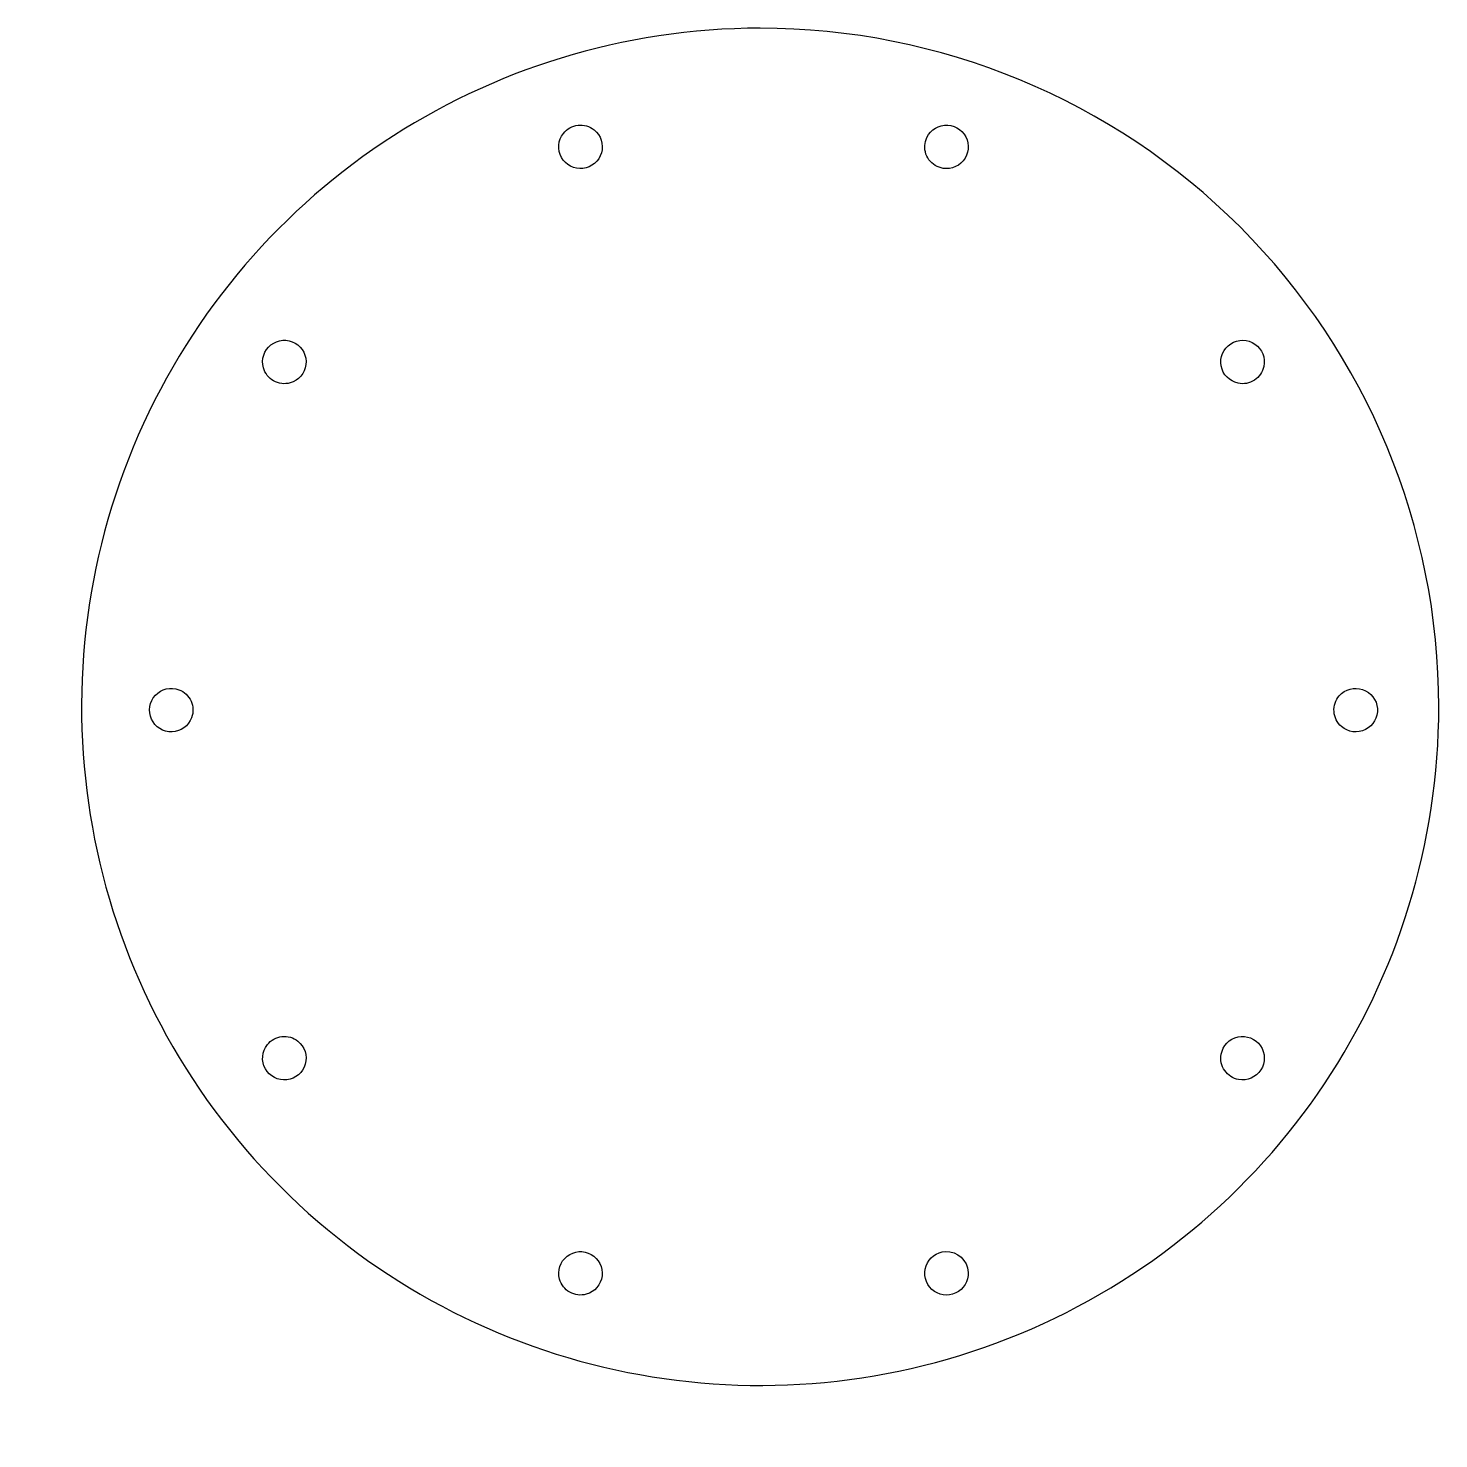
# Model space of a CAD drawing. Header units: millimetres. Extents: x -4 to 104, y -4 to 104.
import ezdxf

# ---------------------------------------------------------------- set-up
doc = ezdxf.new("R2010")
doc.units = ezdxf.units.MM
doc.layers.add('Lag_1', color=7, linetype='CONTINUOUS')

msp = doc.modelspace()

# ---------------------------------------------------------------- linework, layer by layer
at = {"layer": 'Lag_1', "color": 7}
for points in [[(52, 103.850307)], [(39.3029, 96.084379)], [(64.738434, 95.50737)], [(14.042295, 77.903115)], [(88.512845, 76.723361)], [(96.248657, 52.839767)], [(8.555949, 51.168417)], [(16.677904, 26.451798)], [(87.22495, 25.451586)], [(67.891506, 8.789193)], [(36.66728, 8.270509)]]:
    msp.add_lwpolyline(points, close=True, dxfattribs=at)
for points in [[(52, 103.850307), (31.028508, 103.850307), (12.122005, 91.217385), (4.096563, 71.842253)], [(88.663704, 88.663704), (78.939885, 98.387522), (65.751556, 103.850307), (52, 103.850307)], [(36.967904, 95.817793), (37.242193, 96.162784), (37.642294, 96.384684), (38.08019, 96.434679)], [(38.08019, 96.434679), (38.518087, 96.484674), (38.957909, 96.358667), (39.3029, 96.084379)], [(39.3029, 96.084379), (39.829021, 95.666082), (40.05136, 94.972046), (39.866242, 94.325899)], [(64.738434, 95.50737), (65.03081, 96.112204), (65.658739, 96.481358), (66.32942, 96.442698)], [(66.32942, 96.442698), (67.0001, 96.404038), (67.581453, 95.965176), (67.802394, 95.330753)], [(36.815424, 93.977587), (36.489427, 94.56538), (36.549608, 95.291672), (36.967904, 95.817793)], [(64.665277, 94.238236), (64.5204, 94.654244), (64.546715, 95.110765), (64.738434, 95.50737)], [(67.802394, 95.330753), (68.023335, 94.69633), (67.840354, 93.991285), (67.338774, 93.544379)], [(38.4572, 93.132497), (37.789396, 93.056254), (37.141421, 93.389793), (36.815424, 93.977587)], [(39.866242, 94.325899), (39.681124, 93.679751), (39.125004, 93.20874), (38.4572, 93.132497)], [(65.51096, 93.289093), (65.114355, 93.480812), (64.810153, 93.822229), (64.665277, 94.238236)], [(67.338774, 93.544379), (66.837194, 93.097474), (66.115793, 92.996717), (65.51096, 93.289093)], [(103.850307, 52), (103.850307, 65.751556), (98.387522, 78.939885), (88.663704, 88.663704)], [(14.619633, 79.65528), (15.148712, 80.068835), (15.874815, 80.12296), (16.45936, 79.792415)], [(16.45936, 79.792415), (17.043905, 79.46187), (17.371777, 78.811751), (17.290089, 78.145207)], [(87.953814, 79.739631), (88.51697, 80.105348), (89.244976, 80.095818), (89.798365, 79.715484)], [(14.042295, 77.903115), (13.86269, 78.550181), (14.090553, 79.241725), (14.619633, 79.65528)], [(87.225626, 78.044729), (87.103258, 78.704971), (87.390659, 79.373914), (87.953814, 79.739631)], [(89.798365, 79.715484), (90.351754, 79.33515), (90.621544, 78.658913), (90.481934, 78.002101)], [(14.824869, 76.901934), (14.441567, 77.118681), (14.160067, 77.478816), (14.042295, 77.903115)], [(17.290089, 78.145207), (17.208401, 77.478664), (16.73324, 76.92696), (16.086174, 76.747355)], [(88.512845, 76.723361), (87.856033, 76.862971), (87.347994, 77.384488), (87.225626, 78.044729)], [(90.481934, 78.002101), (90.390388, 77.571412), (90.131501, 77.194729), (89.762226, 76.954919)], [(16.086174, 76.747355), (15.661876, 76.629583), (15.208171, 76.685187), (14.824869, 76.901934)], [(89.762226, 76.954919), (89.39295, 76.715109), (88.943534, 76.631815), (88.512845, 76.723361)], [(4.096563, 71.842253), (-3.92888, 52.467122), (0.507212, 30.16538), (15.336296, 15.336296)], [(5.489508, 51.060626), (5.210843, 51.671726), (5.327736, 52.390517), (5.785678, 52.881828)], [(5.785678, 52.881828), (6.243621, 53.373139), (6.95243, 53.540214), (7.581589, 53.305147)], [(7.581589, 53.305147), (7.994145, 53.151007), (8.328572, 52.839293), (8.5113, 52.438578)], [(95.84383, 51.633939), (95.81353, 52.073662), (95.959151, 52.507411), (96.248657, 52.839767)], [(96.248657, 52.839767), (96.690161, 53.346618), (97.393512, 53.537606), (98.030739, 53.323673)], [(98.030739, 53.323673), (98.667965, 53.10974), (99.113575, 52.533016), (99.159783, 51.862427)], [(8.5113, 52.438578), (8.694028, 52.037864), (8.710089, 51.580973), (8.555949, 51.168417)], [(71.842253, 4.096563), (91.217385, 12.122005), (103.850307, 31.028508), (103.850307, 52)], [(99.159783, 51.862427), (99.20599, 51.191839), (98.843695, 50.559446), (98.241834, 50.260132)], [(7.05874, 50.090056), (6.387517, 50.066462), (5.768173, 50.449526), (5.489508, 51.060626)], [(8.555949, 51.168417), (8.320881, 50.539258), (7.729964, 50.113651), (7.05874, 50.090056)], [(96.410223, 50.495034), (96.077867, 50.78454), (95.874129, 51.194216), (95.84383, 51.633939)], [(98.241834, 50.260132), (97.639974, 49.960819), (96.917074, 50.05353), (96.410223, 50.495034)], [(14.190425, 24.34501), (13.864429, 24.932804), (13.924611, 25.659095), (14.342909, 26.185215)], [(14.342909, 26.185215), (14.617197, 26.530206), (15.017299, 26.752106), (15.455195, 26.8021)], [(15.455195, 26.8021), (15.893092, 26.852094), (16.332914, 26.726087), (16.677904, 26.451798)], [(16.677904, 26.451798), (17.204025, 26.033501), (17.426363, 25.339464), (17.241244, 24.693317)], [(87.22495, 25.451586), (87.345822, 26.112091), (87.852671, 26.634748), (88.509155, 26.775841)], [(88.509155, 26.775841), (89.165638, 26.916934), (89.842473, 26.648678), (90.224051, 26.09616)], [(90.224051, 26.09616), (90.605629, 25.543642), (90.616806, 24.815672), (90.25237, 24.2517)], [(87.491941, 24.209317), (87.24173, 24.571618), (87.14569, 25.018475), (87.22495, 25.451586)], [(15.832201, 23.499917), (15.164397, 23.423675), (14.516422, 23.757216), (14.190425, 24.34501)], [(17.241244, 24.693317), (17.056126, 24.04717), (16.500005, 23.57616), (15.832201, 23.499917)], [(88.559149, 23.519692), (88.126038, 23.598951), (87.742152, 23.847017), (87.491941, 24.209317)], [(90.25237, 24.2517), (89.887934, 23.687728), (89.219655, 23.39882), (88.559149, 23.519692)], [(15.336296, 15.336296), (30.16538, 0.507212), (52.467122, -3.92888), (71.842253, 4.096563)], [(36.66728, 8.270509), (36.487674, 8.917575), (36.715536, 9.609119), (37.244615, 10.022675)], [(37.244615, 10.022675), (37.773694, 10.436231), (38.499796, 10.490356), (39.084342, 10.159812)], [(39.084342, 10.159812), (39.668887, 9.829268), (39.99676, 9.17915), (39.915073, 8.512607)], [(64.672242, 9.280582), (64.901115, 9.911851), (65.487719, 10.343091), (66.158521, 10.373216)], [(66.158521, 10.373216), (67.074487, 10.41435), (67.850371, 9.705159), (67.891506, 8.789193)], [(65.11293, 7.489306), (64.617299, 7.942333), (64.443369, 8.649313), (64.672242, 9.280582)], [(67.891506, 8.789193), (67.921631, 8.118391), (67.544708, 7.495493), (66.936496, 7.210957)], [(37.449855, 7.269329), (37.066553, 7.486075), (36.785053, 7.84621), (36.66728, 8.270509)], [(39.915073, 8.512607), (39.833386, 7.846063), (39.358227, 7.294359), (38.711161, 7.114752)], [(38.711161, 7.114752), (38.286862, 6.99698), (37.833157, 7.052583), (37.449855, 7.269329)], [(66.936496, 7.210957), (66.328284, 6.92642), (65.60856, 7.036279), (65.11293, 7.489306)]]:
    msp.add_open_spline(points, degree=3, dxfattribs=at)

doc.saveas('drawing.dxf')
